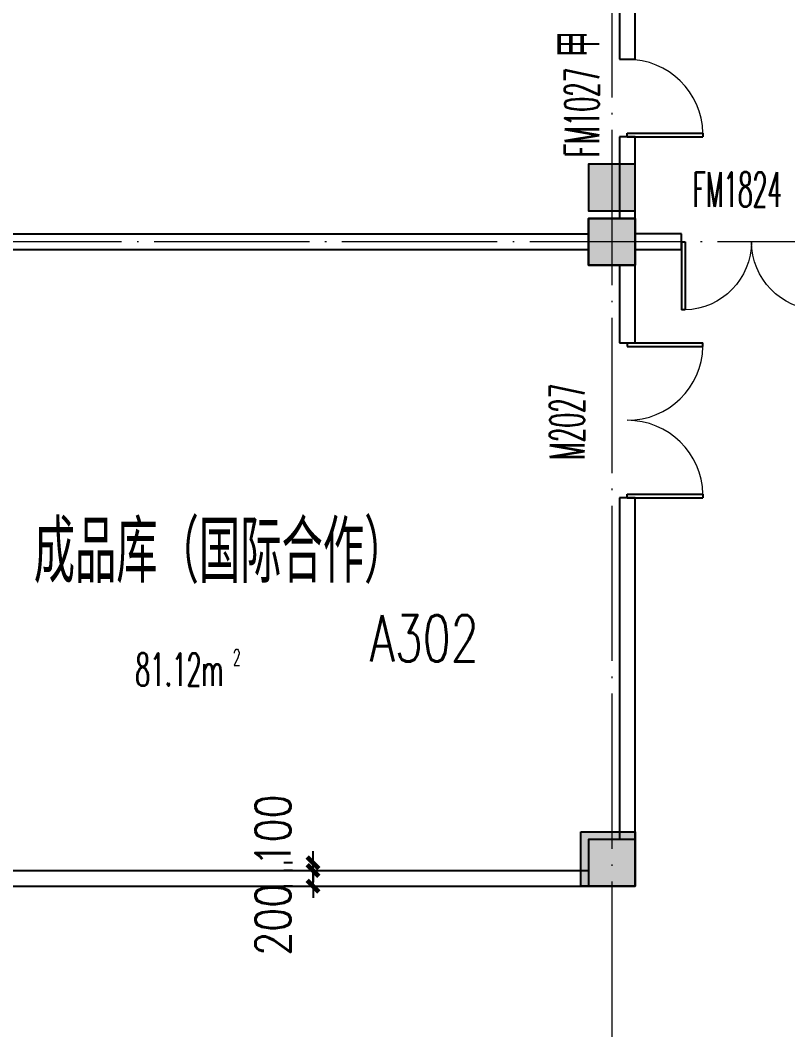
# Model space of a CAD drawing. Extents: x 1417642 to 3570900, y 124798 to 1191112.
# Drawn here: x 1513791 to 1523675, y 402105 to 415247 of the extents above; entities that cross this region are included whole.
import ezdxf

# ---------------------------------------------------------------- set-up
doc = ezdxf.new("R2010")
doc.units = 0
doc.header["$LTSCALE"] = 1000
doc.header["$MEASUREMENT"] = 0
doc.linetypes.add('DOTE', pattern=[2.42, 2, -0.2, 0.02, -0.2])
doc.layers.get('0').update_dxf_attribs({"linetype": 'CONTINUOUS'})
doc.layers.get('Defpoints').update_dxf_attribs({"linetype": 'CONTINUOUS'})
for name, color, linetype in [('colu', 2, 'CONTINUOUS'), ('COLUMN', 9, 'CONTINUOUS'), ('DOTE', 1, 'DOTE'), ('PUB_DIM', 3, 'CONTINUOUS'), ('PUB_HATCH', 8, 'CONTINUOUS'), ('PUB_TEXT', 40, 'CONTINUOUS'), ('SPACE', 7, 'CONTINUOUS'), ('tiaozheng', 20, 'CONTINUOUS'), ('WALL', 4, 'CONTINUOUS'), ('WINDOW', 2, 'CONTINUOUS'), ('WINDOW_TEXT', 7, 'CONTINUOUS'), ('填充', 252, 'CONTINUOUS'), ('柱填充', 8, 'CONTINUOUS'), ('柱填充 @ 1', 8, 'CONTINUOUS')]:
    doc.layers.add(name, color=color, linetype=linetype)
doc.styles.add('_TCH_SPACE', font='ROMANS', dxfattribs={"width": 0.7, "height": 5, "bigfont": 'Z'})
doc.styles.add('_TCH_WINDOW', font='ROMANS.shx', dxfattribs={"width": 0.7, "height": 400, "bigfont": 'Z.shx'})
doc.styles.add('DIM_FONT', font='SIMPLEX.shx', dxfattribs={"width": 0.8})
doc.styles.add('Z', font='ROMANS', dxfattribs={"width": 0.7, "bigfont": 'Z'})
doc.dimstyles.new('DIMN150', dxfattribs={"dimscale": 1.5, "dimtxt": 300, "dimasz": 100, "dimexe": 250, "dimexo": 300, "dimgap": 150, "dimtad": 1, "dimdec": 0, "dimzin": 0, "dimdsep": 46, "dimtxsty": 'DIM_FONT', "dimblk": 'ARCHTICK', "dimcen": 0.09, "dimdle": 1.5, "dimclrt": 7, "dimazin": 2, "dimtfac": 1, "dimtdec": 0, "dimtix": 1, "dimtmove": 2, "dimatfit": 3, "dimldrblk": 'ARCHTICK', "dimfxl": 1, "dimtolj": 1, "dimtzin": 0, "dimarcsym": 0})

# ---------------------------------------------------------------- blocks, each defined once
blk = doc.blocks.new('5873')
at = {"layer": '柱填充 @ 1', "ltscale": 1000}
for points in [[(1585228, 714085), (1585828, 714085), (1585828, 713485), (1585228, 713485)], [(1585128, 706185), (1585828, 706185), (1585828, 705485), (1585128, 705485)]]:
    blk.add_hatch(color=256, dxfattribs=at).paths.add_polyline_path(points)
at = {"layer": 'colu', "ltscale": 1000}
for points in [[(1585228, 714085), (1585828, 714085), (1585828, 713485), (1585228, 713485)], [(1585128, 706185), (1585828, 706185), (1585828, 705485), (1585128, 705485)]]:
    blk.add_lwpolyline(points, close=True, dxfattribs=at)
blk = doc.blocks.new('i89')
at = {"layer": '柱填充'}
h = blk.add_hatch(color=256, dxfattribs=at)
h.paths.add_polyline_path([(1555333, 501498), (1555333, 502098), (1554733, 502098), (1554733, 501498)])
h.paths.add_polyline_path([(1525733, 501498), (1525733, 502098), (1525133, 502098), (1525133, 501498)])
h.paths.add_polyline_path([(1517733, 501498), (1517733, 502098), (1517133, 502098), (1517133, 501498)])
h.paths.add_polyline_path([(1509733, 501498), (1509733, 502098), (1509133, 502098), (1509133, 501498)])
h.paths.add_polyline_path([(1501733, 501498), (1501733, 502098), (1501133, 502098), (1501133, 501498)])
h.paths.add_polyline_path([(1498133, 501498), (1498133, 502098), (1497533, 502098), (1497533, 501498)])
h.paths.add_polyline_path([(1498133, 529448), (1498133, 530148), (1497433, 530148), (1497433, 529448)])
h.paths.add_polyline_path([(1498133, 537448), (1498133, 538148), (1497433, 538148), (1497433, 537448)])
h.paths.add_polyline_path([(1541783, 545398), (1541783, 546098), (1541083, 546098), (1541083, 545398)])
h.paths.add_polyline_path([(1565333, 559098), (1565333, 559698), (1564733, 559698), (1564733, 559098)])
h.paths.add_polyline_path([(1565383, 549098), (1565383, 549798), (1564683, 549798), (1564683, 549098)])
h.paths.add_polyline_path([(1565333, 545498), (1565333, 546098), (1564733, 546098), (1564733, 545498)])
h.paths.add_polyline_path([(1565383, 538098), (1564683, 538098), (1564683, 537498), (1565383, 537498)])
h.paths.add_polyline_path([(1565333, 529498), (1565333, 530098), (1564733, 530098), (1564733, 529498)])
h.paths.add_polyline_path([(1565333, 519498), (1565333, 520098), (1564733, 520098), (1564733, 519498)])
h.paths.add_polyline_path([(1565333, 511498), (1565333, 512098), (1564733, 512098), (1564733, 511498)])
h.paths.add_polyline_path([(1565333, 501498), (1565333, 502098), (1564733, 502098), (1564733, 501498)])
h.paths.add_polyline_path([(1555333, 559098), (1555333, 559698), (1554733, 559698), (1554733, 559098)])
h.paths.add_polyline_path([(1555333, 549098), (1555333, 549698), (1554733, 549698), (1554733, 549098)])
h.paths.add_polyline_path([(1555333, 545498), (1555333, 546098), (1554733, 546098), (1554733, 545498)])
h.paths.add_polyline_path([(1555333, 537498), (1555333, 538098), (1554733, 538098), (1554733, 537498)])
h.paths.add_polyline_path([(1555433, 529448), (1555433, 530148), (1554733, 530148), (1554733, 529448)])
h.paths.add_polyline_path([(1555433, 519448), (1555433, 520148), (1554733, 520148), (1554733, 519448)])
h.paths.add_polyline_path([(1555433, 511498), (1555433, 512198), (1554733, 512198), (1554733, 511498)])
h.paths.add_polyline_path([(1551733, 557298), (1551733, 557898), (1551133, 557898), (1551133, 557298)])
h.paths.add_polyline_path([(1551783, 549098), (1551783, 549798), (1551083, 549798), (1551083, 549098)])
h.paths.add_polyline_path([(1551733, 545498), (1551733, 546098), (1551133, 546098), (1551133, 545498)])
h.paths.add_polyline_path([(1551733, 537498), (1551733, 538098), (1551133, 538098), (1551133, 537498)])
h.paths.add_polyline_path([(1551733, 529498), (1551733, 530098), (1551133, 530098), (1551133, 529498)])
h.paths.add_polyline_path([(1551733, 519498), (1551733, 520098), (1551133, 520098), (1551133, 519498)])
h.paths.add_polyline_path([(1551783, 511498), (1551783, 512198), (1551083, 512198), (1551083, 511498)])
h.paths.add_polyline_path([(1551733, 501498), (1551733, 502098), (1551133, 502098), (1551133, 501498)])
h.paths.add_polyline_path([(1541733, 559098), (1541733, 559698), (1541133, 559698), (1541133, 559098)])
h.paths.add_polyline_path([(1541733, 557298), (1541733, 557898), (1541133, 557898), (1541133, 557298)])
h.paths.add_polyline_path([(1541783, 549098), (1541783, 549798), (1541083, 549798), (1541083, 549098)])
h.paths.add_polyline_path([(1541733, 537498), (1541733, 538298), (1541133, 538298), (1541133, 537498)])
h.paths.add_polyline_path([(1541733, 519298), (1541733, 520098), (1541133, 520098), (1541133, 519298)])
h.paths.add_polyline_path([(1541833, 511498), (1541833, 512298), (1541033, 512298), (1541033, 511498)])
h.paths.add_polyline_path([(1541733, 501498), (1541733, 502098), (1541133, 502098), (1541133, 501498)])
h.paths.add_polyline_path([(1533733, 559098), (1533733, 559698), (1533133, 559698), (1533133, 559098)])
h.paths.add_polyline_path([(1533783, 549098), (1533783, 549798), (1533083, 549798), (1533083, 549098)])
h.paths.add_polyline_path([(1533733, 545498), (1533733, 546098), (1533133, 546098), (1533133, 545498)])
h.paths.add_polyline_path([(1533733, 537498), (1533733, 538298), (1533133, 538298), (1533133, 537498)])
h.paths.add_polyline_path([(1533733, 519298), (1533733, 520098), (1533133, 520098), (1533133, 519298)])
h.paths.add_polyline_path([(1533833, 511498), (1533833, 512298), (1533033, 512298), (1533033, 511498)])
h.paths.add_polyline_path([(1533733, 501498), (1533733, 502098), (1533133, 502098), (1533133, 501498)])
h.paths.add_polyline_path([(1525733, 559098), (1525733, 559698), (1525133, 559698), (1525133, 559098)])
h.paths.add_polyline_path([(1525783, 549098), (1525783, 549798), (1525083, 549798), (1525083, 549098)])
h.paths.add_polyline_path([(1525733, 545498), (1525733, 546098), (1525133, 546098), (1525133, 545498)])
h.paths.add_polyline_path([(1525733, 537498), (1525733, 538298), (1525133, 538298), (1525133, 537498)])
h.paths.add_polyline_path([(1525733, 519298), (1525733, 520098), (1525133, 520098), (1525133, 519298)])
h.paths.add_polyline_path([(1525833, 511498), (1525833, 512298), (1525033, 512298), (1525033, 511498)])
h.paths.add_polyline_path([(1517733, 559098), (1517733, 559698), (1517133, 559698), (1517133, 559098)])
h.paths.add_polyline_path([(1517783, 549098), (1517783, 549798), (1517083, 549798), (1517083, 549098)])
h.paths.add_polyline_path([(1517733, 545498), (1517733, 546098), (1517133, 546098), (1517133, 545498)])
h.paths.add_polyline_path([(1517733, 537498), (1517733, 538298), (1517133, 538298), (1517133, 537498)])
h.paths.add_polyline_path([(1517733, 519298), (1517733, 520098), (1517133, 520098), (1517133, 519298)])
h.paths.add_polyline_path([(1517833, 511498), (1517833, 512298), (1517033, 512298), (1517033, 511498)])
h.paths.add_polyline_path([(1509733, 559098), (1509733, 559698), (1509133, 559698), (1509133, 559098)])
h.paths.add_polyline_path([(1509783, 549098), (1509783, 549798), (1509083, 549798), (1509083, 549098)])
h.paths.add_polyline_path([(1509733, 545498), (1509733, 546098), (1509133, 546098), (1509133, 545498)])
h.paths.add_polyline_path([(1509733, 537498), (1509733, 538298), (1509133, 538298), (1509133, 537498)])
h.paths.add_polyline_path([(1509733, 519298), (1509733, 520098), (1509133, 520098), (1509133, 519298)])
h.paths.add_polyline_path([(1509833, 511498), (1509833, 512298), (1509033, 512298), (1509033, 511498)])
h.paths.add_polyline_path([(1509733, 480798), (1509733, 481398), (1509133, 481398), (1509133, 480798)])
h.paths.add_polyline_path([(1501733, 559098), (1501733, 559698), (1501133, 559698), (1501133, 559098)])
h.paths.add_polyline_path([(1501733, 549098), (1501733, 549698), (1501133, 549698), (1501133, 549098)])
h.paths.add_polyline_path([(1501733, 545498), (1501733, 546098), (1501133, 546098), (1501133, 545498)])
h.paths.add_polyline_path([(1501733, 537498), (1501733, 538098), (1501133, 538098), (1501133, 537498)])
h.paths.add_polyline_path([(1501733, 529498), (1501733, 530098), (1501133, 530098), (1501133, 529498)])
h.paths.add_polyline_path([(1501733, 519498), (1501733, 520098), (1501133, 520098), (1501133, 519498)])
h.paths.add_polyline_path([(1501833, 511498), (1501833, 512198), (1501133, 512198), (1501133, 511498)])
h.paths.add_polyline_path([(1501733, 480798), (1501733, 481398), (1501133, 481398), (1501133, 480798)])
h.paths.add_polyline_path([(1498133, 559098), (1498133, 559698), (1497533, 559698), (1497533, 559098)])
h.paths.add_polyline_path([(1498183, 549098), (1498183, 549798), (1497483, 549798), (1497483, 549098)])
h.paths.add_polyline_path([(1498133, 545498), (1498133, 546098), (1497533, 546098), (1497533, 545498)])
h.paths.add_polyline_path([(1498133, 519448), (1498133, 520148), (1497433, 520148), (1497433, 519448)])
h.paths.add_polyline_path([(1498133, 511448), (1498133, 512148), (1497433, 512148), (1497433, 511448)])
h.paths.add_polyline_path([(1498133, 480798), (1498133, 481398), (1497533, 481398), (1497533, 480798)])
h.paths.add_polyline_path([(1488133, 559098), (1488133, 559698), (1487533, 559698), (1487533, 559098)])
h.paths.add_polyline_path([(1488233, 549098), (1488233, 549798), (1487533, 549798), (1487533, 549098)])
h.paths.add_polyline_path([(1488133, 545498), (1488133, 546098), (1487533, 546098), (1487533, 545498)])
h.paths.add_polyline_path([(1488133, 537498), (1488133, 538098), (1487533, 538098), (1487533, 537498)])
h.paths.add_polyline_path([(1488133, 529498), (1488133, 530098), (1487533, 530098), (1487533, 529498)])
h.paths.add_polyline_path([(1488133, 519498), (1488133, 520098), (1487533, 520098), (1487533, 519498)])
h.paths.add_polyline_path([(1488133, 511498), (1488133, 512098), (1487533, 512098), (1487533, 511498)])
h.paths.add_polyline_path([(1488133, 501498), (1488133, 502098), (1487533, 502098), (1487533, 501498)])
h.paths.add_polyline_path([(1488133, 480798), (1488133, 481398), (1487533, 481398), (1487533, 480798)])
h.paths.add_polyline_path([(1498133, 484398), (1498133, 485198), (1497433, 485198), (1497433, 484398)])
h.paths.add_polyline_path([(1498134, 496298), (1498134, 497098), (1497433, 497098), (1497433, 496298)])
h.paths.add_polyline_path([(1487533, 497098), (1487533, 496298), (1488233, 496298), (1488233, 497098)])
h.paths.add_polyline_path([(1487533, 485198), (1487533, 484398), (1488233, 484398), (1488233, 485198)])
h.paths.add_polyline_path([(1509733, 496298), (1509733, 497098), (1509033, 497098), (1509033, 496298)])
h.paths.add_polyline_path([(1509733, 484398), (1509733, 485198), (1509033, 485198), (1509033, 484398)])
at = {"layer": 'colu'}
blk.add_lwpolyline([(1498133, 480798), (1498133, 481398), (1497533, 481398), (1497533, 480798)], close=True, dxfattribs=at)
blk = doc.blocks.new('_ArchTick')
at = {"color": 0, "linetype": 'ByBlock', "const_width": 0.4}
blk.add_lwpolyline([(-0.5, -0.5), (0.5, 0.5)], dxfattribs=at)
blk = doc.blocks.new('*D1642')
at = {"layer": 'Defpoints', "color": 0}
for p in [(1517561, 404395), (1517748, 404395), (1517748, 404295)]:
    blk.add_point(p, dxfattribs=at)
at = {"layer": 'PUB_DIM', "color": 0, "lineweight": -2}
for p, q in [((1517561, 404395), (1517561, 404545)), ((1517298, 404395), (1517186, 404395)), ((1517561, 404295), (1517561, 404395)), ((1517298, 404295), (1517186, 404295)), ((1517561, 404295), (1517561, 404145))]:
    blk.add_line(p, q, dxfattribs=at)
at = {"layer": 'PUB_DIM', "color": 0, "lineweight": -2, "xscale": 150, "yscale": 150, "zscale": 150}
for p, rotation in [((1517561, 404395), 270), ((1517561, 404295), 90)]:
    blk.add_blockref('_ArchTick', p, dxfattribs=dict(at, rotation=rotation))
at = {"layer": 'PUB_DIM', "color": 7, "insert": (1517044, 404813), "char_height": 450, "attachment_point": 5, "rotation": 90, "style": 'DIM_FONT'}
blk.add_mtext('\\A1;100', dxfattribs=at)
blk = doc.blocks.new('*D1643')
at = {"layer": 'Defpoints', "color": 0}
for p in [(1517561, 404295), (1517748, 404295), (1517748, 404095)]:
    blk.add_point(p, dxfattribs=at)
at = {"layer": 'PUB_DIM', "color": 0, "lineweight": -2}
for p, q in [((1517561, 404295), (1517561, 404445)), ((1517298, 404295), (1517186, 404295)), ((1517561, 404095), (1517561, 404295)), ((1517298, 404095), (1517186, 404095)), ((1517561, 404095), (1517561, 403945))]:
    blk.add_line(p, q, dxfattribs=at)
at = {"layer": 'PUB_DIM', "color": 0, "lineweight": -2, "xscale": 150, "yscale": 150, "zscale": 150}
for p, rotation in [((1517561, 404295), 270), ((1517561, 404095), 90)]:
    blk.add_blockref('_ArchTick', p, dxfattribs=dict(at, rotation=rotation))
at = {"layer": 'PUB_DIM', "color": 7, "insert": (1517044, 403662), "char_height": 450, "attachment_point": 5, "rotation": 90, "style": 'DIM_FONT'}
blk.add_mtext('\\A1;200', dxfattribs=at)
blk = doc.blocks.new('_FZH')
blk.add_lwpolyline([(-0.5, -0.5), (0.5, -0.5), (0.5, 0.5), (-0.5, 0.5)], close=True)
at = {"layer": 'PUB_HATCH'}
blk.add_solid([(-0.5, -0.5), (0.5, -0.5), (-0.5, 0.5), (0.5, 0.5)], dxfattribs=at)
blk = doc.blocks.new('$DorLib2D$00000002')
for p, q in [((-0.5, 0), (-0.5, 0.4875)), ((-0.475, 0.4875), (-0.5, 0.4875)), ((-0.475, 0), (-0.475, 0.4875)), ((0.475, 0), (0.475, 0.4875)), ((0.475, 0.4875), (0.5, 0.4875)), ((0.5, 0), (0.5, 0.4875)), ((-0.5, 0), (-0.475, 0)), ((0.5, 0), (0.475, 0))]:
    blk.add_line(p, q)
at = {"lineweight": 13}
for centre, start, end in [((-0.4875, 0), 0, 88.53072), ((0.4875, 0), 91.46928, 180)]:
    blk.add_arc(centre, 0.4875, start, end, dxfattribs=at)
blk = doc.blocks.new('$DorLib2D$00000001')
for p, q in [((0.45, 0.975), (0.5, 0.975)), ((0.45, 0), (0.45, 0.975)), ((0.5, 0), (0.5, 0.975)), ((0.5, 0), (0.45, 0))]:
    blk.add_line(p, q)
at = {"lineweight": 13}
blk.add_arc((0.475, 0), 0.975, 91.4693, 180, dxfattribs=at)

msp = doc.modelspace()

# ---------------------------------------------------------------- linework, layer by layer
at = {"layer": 'DOTE', "lineweight": 0}
for points in [[(1521410.3, 469495.5), (1521410.3, 385594.9)], [(1597373.8, 412395.5), (1431783.9, 412395.5)]]:
    msp.add_lwpolyline(points, dxfattribs=at)
at = {"layer": 'WALL'}
for p, q in [((1521510.3, 422095.9), (1521510.3, 414745.5)), ((1521710.3, 414745.5), (1521710.3, 422095.9)), ((1521510.3, 414745.5), (1521710.3, 414745.5)), ((1521710.3, 413745.5), (1521510.3, 413745.5)), ((1521510.3, 413745.5), (1521510.3, 412695.5)), ((1521710.3, 412695.5), (1521710.3, 413745.5)), ((1511710.3, 412495.5), (1521110.3, 412495.5)), ((1522310.3, 412495.5), (1521710.3, 412495.5)), ((1522310.3, 412295.5), (1522310.3, 412495.5)), ((1511710.3, 412295.5), (1521110.3, 412295.5)), ((1521710.3, 412295.5), (1522310.3, 412295.5)), ((1521510.3, 412095.5), (1521510.3, 411095.5)), ((1521710.3, 411095.5), (1521710.3, 412095.5)), ((1521510.3, 411095.5), (1521710.3, 411095.5)), ((1521710.3, 409095.5), (1521510.3, 409095.5)), ((1521510.3, 409095.5), (1521510.3, 404695.5)), ((1521710.3, 404695.5), (1521710.3, 409095.5)), ((1511710.3, 404295.5), (1521110.3, 404295.5)), ((1511710.3, 404095.5), (1521110.3, 404095.5))]:
    msp.add_line(p, q, dxfattribs=at)

# ---------------------------------------------------------------- block references
at = {"layer": 'COLUMN', "lineweight": 0, "xscale": 600, "yscale": 600, "zscale": 600}
for p in [(1521410.3, 412395.5), (1521410.3, 404395.5)]:
    msp.add_blockref('_FZH', p, dxfattribs=at)
at = {"layer": 'tiaozheng'}
for name, p in [('i89', (23577.2, -68002.8)), ('5873', (-64117.3, -301389.9))]:
    msp.add_blockref(name, p, dxfattribs=at)
at = {"layer": 'WINDOW', "lineweight": 0}
for name, p, xscale, yscale, zscale, rotation in [('$DorLib2D$00000001', (1521610.3, 414245.5), -1000, -1000, -1000, 90), ('$DorLib2D$00000002', (1523210.3, 412395.5), -1800, 1800, -1800, 180)]:
    msp.add_blockref(name, p, dxfattribs=dict(at, xscale=xscale, yscale=yscale, zscale=zscale, rotation=rotation))
ref = msp.add_blockref('$DorLib2D$00000002', (1521610.3, 410095.5), dxfattribs=dict(at, xscale=-2000, yscale=-2000, zscale=-2000, rotation=90))
ref.add_attrib('A', 'M2027', (1521059.4, 409586.2), dxfattribs={"layer": 'WINDOW_TEXT', "lineweight": 0, "height": 446.25, "rotation": 90, "style": '_TCH_WINDOW', "width": 0.494118})

# ---------------------------------------------------------------- texts
at = {"layer": 'PUB_TEXT', "color": 1, "lineweight": 60, "style": 'Z', "width": 0.7}
msp.add_text('A302', height=600, dxfattribs=at).set_placement((1518291.2, 406986.5))
at = {"layer": 'SPACE', "style": '_TCH_SPACE', "width": 0.525}
for s, height, p in [('2', 210, (1516532.1, 406936.3)), ('81.12m', 420, (1515272.1, 406673.8))]:
    msp.add_text(s, height=height, dxfattribs=at).set_placement(p)
at = {"layer": 'WINDOW_TEXT', "style": '_TCH_WINDOW'}
for s, height, width, p in [('甲', 525, 0.7, (1521249.6, 414767.3)), ('FM1027', 446.25, 0.494118, (1521249.6, 413486.3))]:
    msp.add_text(s, height=height, rotation=90, dxfattribs=dict(at, width=width)).set_placement(p)
at = {"layer": 'WINDOW_TEXT', "style": '_TCH_WINDOW', "width": 0.494118}
msp.add_text('FM1824', height=446.25, dxfattribs=at).set_placement((1522451.1, 412846.2))
at = {"layer": '填充', "insert": (1513963.4, 408801.6), "char_height": 800, "width": 7854.488, "attachment_point": 1, "style": '_TCH_WINDOW'}
msp.add_mtext('{\\C2;成品库（国际合作）}', dxfattribs=at)

# ---------------------------------------------------------------- dimensions: what is measured, and where the dimension line sits
at = {"layer": 'PUB_DIM'}
for base, p1, p2, picture, middle in [((1517561, 404395.5), (1517747.9, 404295.5), (1517747.9, 404395.5), '*D1642', (1517043.5, 404813.2)), ((1517561, 404295.5), (1517747.9, 404095.5), (1517747.9, 404295.5), '*D1643', (1517043.5, 403662))]:
    dim = msp.add_linear_dim(base=base, p1=p1, p2=p2, angle=90, dimstyle='DIMN150', dxfattribs=at)
    dim.commit()
    dim.dimension.update_dxf_attribs({"geometry": picture, "text_midpoint": middle, "dimtype": 129})

doc.saveas('drawing.dxf')
